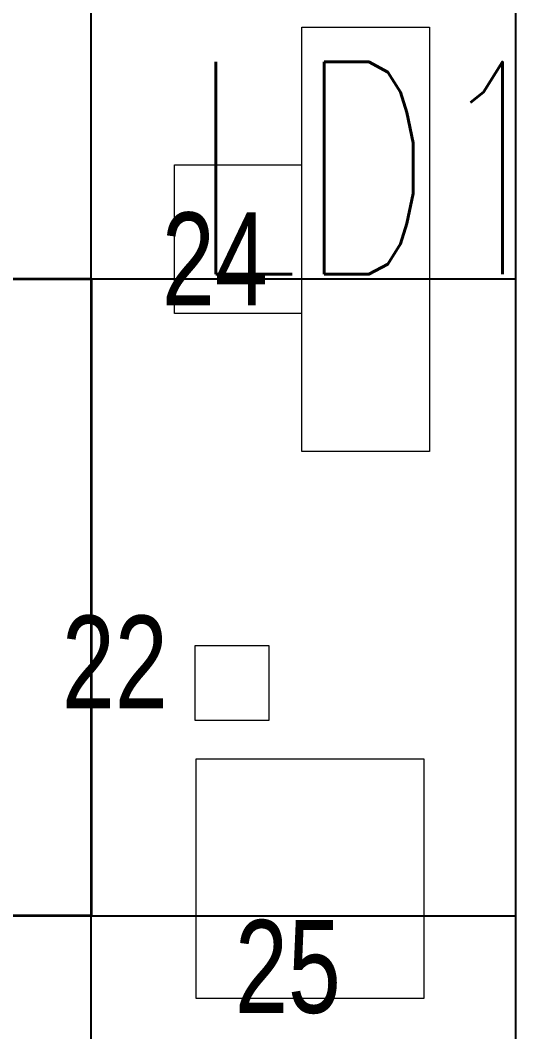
# Model space of a CAD drawing. Extents: x -12260 to 184725, y -29287 to 19916.
# Drawn here: x 22749 to 23216, y 7401 to 8354 of the extents above; entities that cross this region are included whole.
import ezdxf
from ezdxf.enums import TextEntityAlignment as Align

# ---------------------------------------------------------------- set-up
doc = ezdxf.new("R2010")
doc.units = 0
doc.header["$LTSCALE"] = 0.25
doc.linetypes.add('DASHDOT', pattern=[25.4, 12.7, -6.35, 0, -6.35])
for name, color, linetype, lineweight in [('01-First Floor-FUR$0$72_EGR_EQP_TAG', 142, 'Continuous', 5), ('01-First Floor-FUR$0$LOADING', 253, 'Continuous', 5), ('01-First Floor-FUR$0$Walls', 251, 'Continuous', 5), ('E-LITE-CIRC-NUMB', 6, 'Continuous', 25), ('E-LITE-CLNG', 150, 'Continuous', 35), ('E-LITE-CLNG-CNDT', 6, 'DASHDOT', 35), ('E-LITE-CTRL', 6, 'Continuous', 25), ('E-LITE-IDEN', 6, 'Continuous', 25)]:
    doc.layers.add(name, color=color, linetype=linetype, lineweight=lineweight)
doc.layers.add('01-First Floor-FUR$0$FALSE CEILING', color=251, linetype='Continuous')
doc.styles.add('01-First Floor-FUR$0$X3G_ENTITY_257CFD', font='swisscl.ttf', dxfattribs={"height": 200})
doc.styles.add('DC_SIMPLEX', font='SIMPLEX.shx', dxfattribs={"width": 0.7})

# ---------------------------------------------------------------- blocks, each defined once
blk = doc.blocks.new('*U190')
blk.add_lwpolyline([(-300, 300), (-300, -300), (300, -300), (300, 300)], close=True)
blk.add_circle((0, 0), 45)
at = {"layer": 'E-LITE-CIRC-NUMB', "style": 'DC_SIMPLEX', "width": 0.7, "flags": 8}
blk.add_attdef('CIRCUIT', text='', height=200, rotation=0, dxfattribs=at).set_placement((-473.9, 300), align=Align.RIGHT)
at = {"layer": 'E-LITE-CTRL', "style": 'DC_SIMPLEX', "width": 0.7, "flags": 8}
blk.add_attdef('CONTROL', (1118.9, -935), '', height=200, rotation=360, dxfattribs=at)
at = {"layer": 'E-LITE-IDEN', "style": 'DC_SIMPLEX', "width": 0.7, "flags": 8}
blk.add_attdef('TYPE', (460.41, 457.65), '', height=200, rotation=360, dxfattribs=at)
blk = doc.blocks.new('01-First Floor-FUR$0$D.110.51.53')
blk.add_lwpolyline([(285914, 4547), (286139, 4547), (286139, 4332), (285914, 4332), (285914, 4547)])
blk = doc.blocks.new('01-First Floor-FUR$0$D.111.03.06')
blk.add_lwpolyline([(292372, 3690), (292442, 3690), (292442, 3620), (292372, 3620), (292372, 3690)])
blk = doc.blocks.new('01-First Floor-FUR$0$D.122.06.11')
for points in [[(285783, 4268), (285783, 4268), (285783, 4388), (285713, 4388), (285643, 4388), (285643, 4268)], [(285513, 4148), (285913, 4148), (285913, 4268), (285513, 4268), (285513, 4148)]]:
    blk.add_lwpolyline(points)
blk = doc.blocks.new('01-First Floor-FUR')
at = {"layer": '01-First Floor-FUR$0$FALSE CEILING', "linetype": 'Continuous'}
for p, q in [((22815.56, 5110), (22815.56, 8610)), ((19215.56, 8110), (23215.56, 8110)), ((19215.56, 7510), (23215.56, 7510))]:
    blk.add_line(p, q, dxfattribs=at)
at = {"layer": '01-First Floor-FUR$0$FALSE CEILING'}
blk.add_lwpolyline([(19215.56, 5110), (23215.56, 5110), (23215.56, 8610), (19215.56, 8610)], close=True, dxfattribs=at)
at = {"layer": '01-First Floor-FUR$0$Walls'}
blk.add_line((23215.56, 6150), (23215.56, 8610), dxfattribs=at)
at = {"layer": '01-First Floor-FUR$0$LOADING', "xscale": -1, "rotation": 90}
for name, p in [('01-First Floor-FUR$0$D.122.06.11', (27282.18, 293860.42, -0.1)), ('01-First Floor-FUR$0$D.111.03.06', (26603.18, 300136.42, -0.1)), ('01-First Floor-FUR$0$D.110.51.53', (27461.18, 293571.42, -0.1))]:
    blk.add_blockref(name, p, dxfattribs=at)
at = {"layer": '01-First Floor-FUR$0$72_EGR_EQP_TAG', "char_height": 87.473, "attachment_point": 2, "style": '01-First Floor-FUR$0$X3G_ENTITY_257CFD'}
for s, insert in [('24', (22932.09, 8172.64, -0.21)), ('22', (22837.98, 7792.78, -0.31)), ('25', (23000.98, 7505.89, -0.21))]:
    blk.add_mtext(s, dxfattribs=dict(at, insert=insert))

msp = doc.modelspace()

# ---------------------------------------------------------------- block references
at = {"layer": 'E-LITE-CLNG'}
ref = msp.add_blockref('*U190', (22515.58, 7810.01), dxfattribs=dict(at, xscale=-1))
ref.add_attrib('TYPE', 'LD1', (22909.07, 8114.5), dxfattribs={"layer": 'E-LITE-IDEN', "height": 200, "rotation": 0, "style": 'DC_SIMPLEX', "width": 0.7, "flags": 8})
at = {"layer": 'E-LITE-CLNG-CNDT'}
msp.add_blockref('01-First Floor-FUR', (0, 0), dxfattribs=at)

doc.saveas('drawing.dxf')
